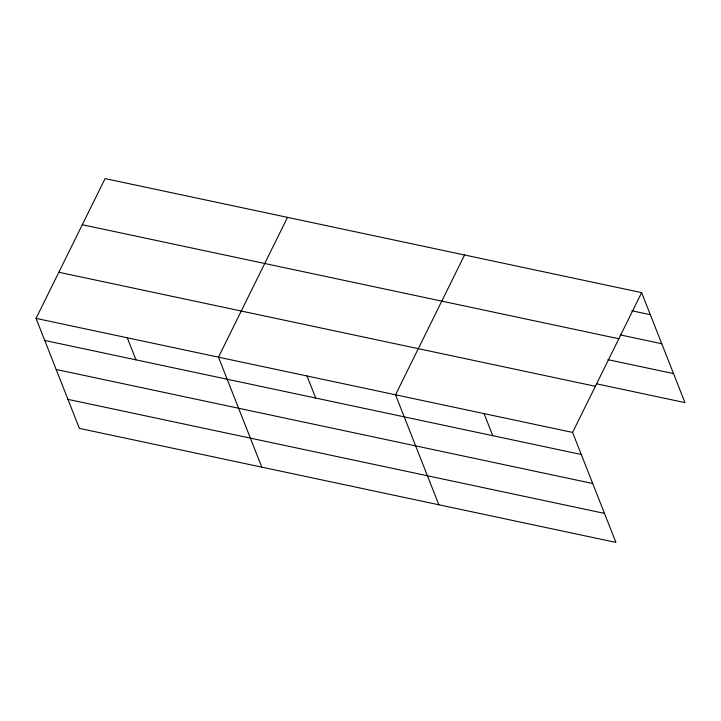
<?xml version="1.0" encoding="UTF-8"?>
<svg xmlns="http://www.w3.org/2000/svg" width="721" height="721" viewBox="0 0 721 721"><rect width="100%" height="100%" fill="white"/><g stroke="black" fill="none" stroke-linecap="round" stroke-linejoin="round"><path stroke-width="1.08" d="M641.627 292.627L572.591 432.429L615.914 542.408L79.373 428.373L36.05 318.394L105.086 178.592L641.627 292.627L684.95 402.606L596.42 383.797M287.508 217.363L218.472 357.165L261.795 467.145M464.567 254.991L395.532 394.793L438.855 504.781M631.74 310.751L650.324 314.698M620.213 334.886L661.752 343.71M82.302 224.727L618.843 338.762M607.947 359.662L673.522 373.604M58.834 272.259L595.375 386.294M36.05 318.394L572.591 432.429M44.747 340.465L581.288 454.5M56.175 369.476L592.716 483.512M67.945 399.362L604.486 513.397M484.061 413.611L492.758 435.682M307.002 375.974L315.699 398.055M127.266 337.779L135.954 359.851"/></g></svg>
